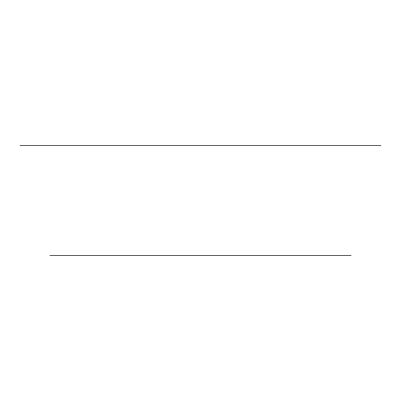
<?xml version="1.0" encoding="UTF-8"?>
<svg xmlns="http://www.w3.org/2000/svg" width="401" height="401" viewBox="0 0 401 401"><rect width="100%" height="100%" fill="white"/><g stroke="black" fill="none" stroke-linecap="round" stroke-linejoin="round"><path stroke-width="0.6" d="M20.05 145.708L380.95 145.708M49.824 255.292L351.181 255.292"/></g></svg>
